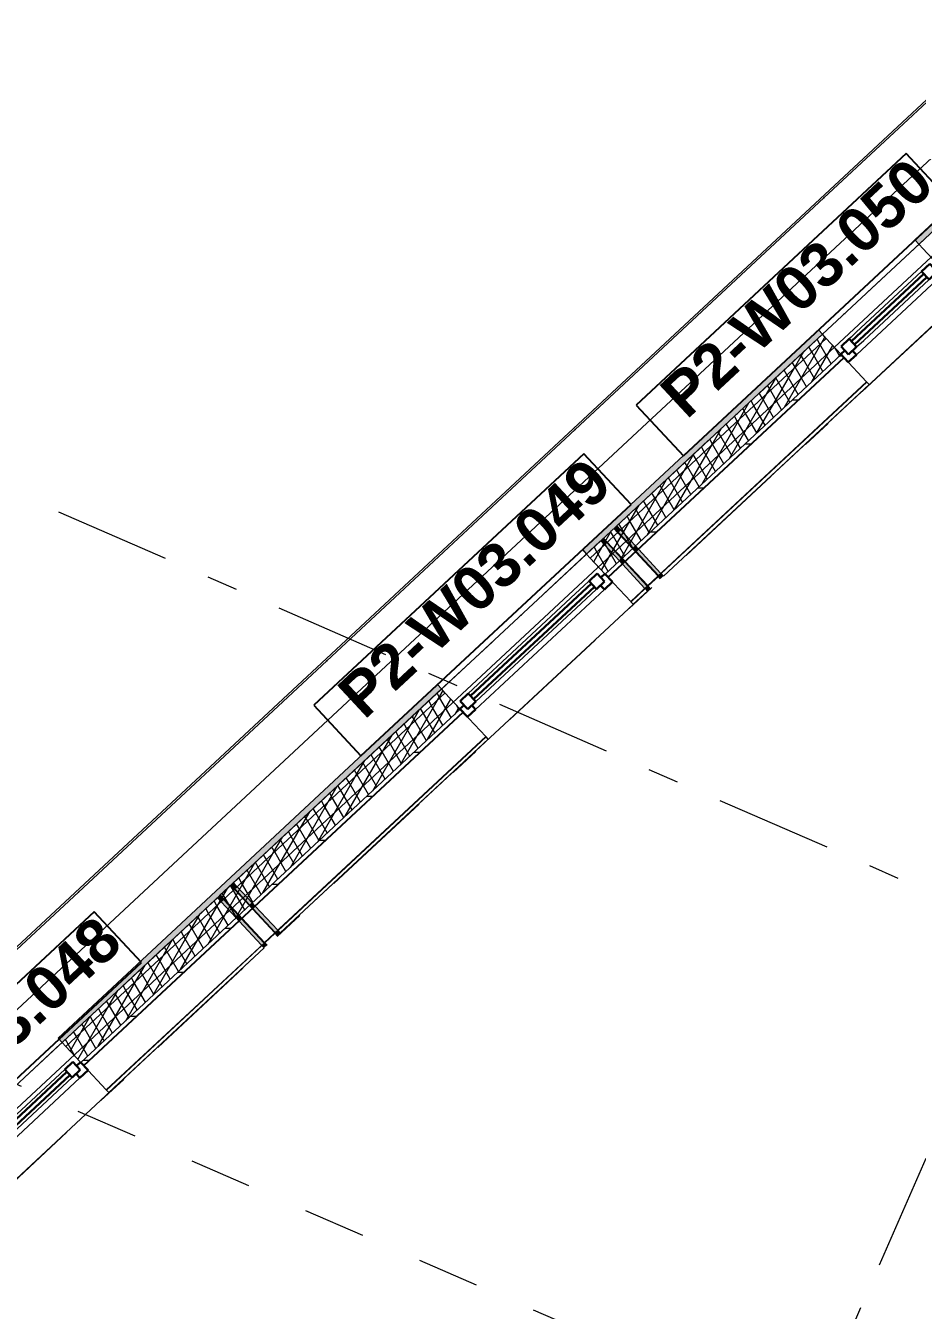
# Model space of a CAD drawing. Header units: millimetres. Extents: x -35034 to 431752, y -71616 to 25069.
# Drawn here: x 318706 to 322760, y -23136 to -17300 of the extents above; entities that cross this region are included whole.
import ezdxf
from ezdxf.enums import TextEntityAlignment as Align

# ---------------------------------------------------------------- set-up
doc = ezdxf.new("R2010")
doc.units = ezdxf.units.MM
doc.header["$MEASUREMENT"] = 0
for name, pattern in [('Dashed', [564.444447, 282.222223, -282.222223]), ('Dot & Dashed', [670.277762, 352.777767, -176.388884, 0, -141.111112]), ('Double Dashed', [1093.611073, 529.166651, -211.666656, 141.111112, -211.666656])]:
    doc.linetypes.add(name, pattern=pattern)
for name, color, linetype in [('A-25-M_Curtain_Wall', 7, 'Continuous'), ('A-25-M_Wall_Ext', 7, 'Continuous'), ('A-95-MC_Marker_Section_P2.Marker', 7, 'Continuous'), ('New_A-15-MG_Structural_Grid_Phase_2', 7, 'Continuous'), ('New_A-20-M_Floor_Slab', 7, 'Continuous'), ('New_A-25-M_Curtain_Wall', 7, 'Continuous'), ('New_A-25-M_Wall_Ext', 7, 'Continuous'), ('New_A-25-M_Wall_Int', 7, 'Continuous'), ('New_ArchiCAD Doors', 7, 'Continuous'), ('New_ArchiCAD Window Markers', 7, 'Continuous'), ('New_ArchiCAD Windows', 7, 'Continuous')]:
    doc.layers.add(name, color=color, linetype=linetype)
for name, color, linetype, lineweight, true_color in [('A-25-M_Curtain_Wall_Pen_No__69', 7, 'Continuous', 20, 0x606060), ('New_A-15-MG_Structural_Grid_Phase_2_Pen_No__222', 7, 'Continuous', 13, 0x65af33), ('New_A-25-M_Wall_Ext_Pen_No__107', 7, 'Continuous', 15, 0xa6a6a6), ('New_ArchiCAD Doors_Pen_No__43', 7, 'Continuous', 30, 0x444444), ('New_ArchiCAD Doors_Pen_No__63', 7, 'Continuous', 20, 0x606060), ('New_ArchiCAD Windows_Pen_No__23', 7, 'Continuous', 30, 0x2a2a2a)]:
    doc.layers.add(name, color=color, linetype=linetype, lineweight=lineweight, true_color=true_color)
for name, color, linetype, lineweight in [('A-25-M_Curtain_Wall_Pen_No__90', 8, 'Continuous', 20), ('A-25-M_Wall_Ext_Pen_No__87', 8, 'Continuous', 20), ('A-95-MC_Marker_Section_P2.Marker_Pen_No__1', 7, 'Continuous', 13), ('New_A-20-M_Floor_Slab_Pen_No__89', 8, 'Continuous', 20), ('New_A-25-M_Curtain_Wall_Pen_No__87', 8, 'Continuous', 20), ('New_A-25-M_Wall_Ext_Pen_No__1', 7, 'Continuous', 13), ('New_ArchiCAD Doors_Pen_No__1', 7, 'Continuous', 13), ('New_ArchiCAD Window Markers_Pen_No__1', 7, 'Continuous', 13), ('New_ArchiCAD Window Markers_Pen_No__5', 7, 'Continuous', 25), ('New_ArchiCAD Windows_Pen_No__1', 7, 'Continuous', 13), ('New_ArchiCAD Windows_Pen_No__101', 252, 'Continuous', 15), ('New_ArchiCAD Windows_Pen_No__3', 7, 'Continuous', 18)]:
    doc.layers.add(name, color=color, linetype=linetype, lineweight=lineweight)
doc.styles.add('GENERATED_STYLE_2', font='')
doc.styles.add('GENERATED_STYLE_4', font='')
doc.styles.get('GENERATED_STYLE_2').set_extended_font_data('Arial', bold=True)
doc.styles.get('GENERATED_STYLE_4').set_extended_font_data('Swis721 BT')
pattern_1 = [(60, (341458.065, 0), (-43.30127, 25), []), (120, (341458.065, 0), (43.30127, 25), [])]
pattern_2 = [(0, (341458.06, 0), (0, 200), [])]
pattern_3 = [(222.9401, (341458.06, 0), (-117.9931, 126.7976), [0, -100]), (222.9401, (341480.46, -97.46), (-117.9931, 126.7976), [0, -100])]

# ---------------------------------------------------------------- blocks, each defined once
blk = doc.blocks.new('Slab_6_2', base_point=(319508.7, -20986.7))
at = {"layer": 'New_A-20-M_Floor_Slab_Pen_No__89', "linetype": 'Continuous', "flags": 128}
blk.add_lwpolyline([(360395.6, -39042.6), (361680.2, -36096.6), (358829.1, -34853.4), (360799.2, -30335.3), (343499.7, -22791.9), (351451.6, -4555.7), (347529.4, -2845.4), (347719, -2410.4), (346158.3, -1729.9), (345968.6, -2164.8), (345491.4, -1956.7), (343498.9, -6526.2), (338307.1, -4262.3), (330724.5, -11317.1), (330341.6, -10905.7), (319508.6, -20986.6), (319508.7, -20986.7), (306424.3, -33162.5), (323848.8, -40760.4)], dxfattribs=at)
blk = doc.blocks.new('Curtain Wall_27_2', base_point=(341458.1, 0))
at = {"layer": 'New_A-25-M_Curtain_Wall_Pen_No__87', "linetype": 'Continuous'}
for p, q in [((322334.3, -18082.6), (323463.9, -17031.4)), ((321204.8, -19133.7), (322334.3, -18082.6)), ((320075.2, -20184.9), (321204.8, -19133.7)), ((318945.6, -21236), (320075.2, -20184.9)), ((317816.1, -22287.2), (318945.6, -21236))]:
    blk.add_line(p, q, dxfattribs=at)
for p in [(322334.3, -18082.6), (321204.8, -19133.7), (320075.2, -20184.9), (318945.6, -21236)]:
    blk.add_point(p, dxfattribs=at)
blk = doc.blocks.new('Door with Sidelight on Side 2 19_11')
at = {"layer": 'New_ArchiCAD Doors_Pen_No__1', "linetype": 'Continuous'}
for p, q in [((-755, 0), (-755, -15)), ((755, 0), (755, -15)), ((-755, -15), (-755, -18)), ((-755, -18), (-755, -37)), ((-755, -37), (-755, -62)), ((755, -15), (755, -18)), ((755, -18), (755, -37)), ((755, -37), (755, -62)), ((-755, -62), (-755, -82)), ((-755, -82), (-755, -85)), ((-755, -85), (-755, -100)), ((755, -62), (755, -82)), ((755, -82), (755, -85)), ((755, -85), (755, -100))]:
    blk.add_line(p, q, dxfattribs=at)
at = {"layer": 'New_ArchiCAD Doors_Pen_No__43', "linetype": 'Continuous'}
for p, q in [((-748, 0), (-755, 0)), ((-755, 0), (-755, -100)), ((-682, 0), (-748, 0)), ((-748, 0), (-748, -100)), ((-254, 0), (-682, 0)), ((-682, 0), (-682, -100)), ((-682, -100), (-682, 0)), ((-254, -100), (-254, 0)), ((-188, 0), (-254, 0)), ((-254, 0), (-254, -100)), ((-188, -100), (-188, 0)), ((748, 0), (682, 0)), ((682, 0), (682, -100)), ((748, 0), (755, 0)), ((748, -100), (748, 0)), ((755, 0), (755, -100)), ((-748, -100), (-755, -100)), ((-748, -100), (-682, -100)), ((-682, -100), (-254, -100)), ((-254, -100), (-188, -100)), ((682, -100), (748, -100)), ((748, -100), (755, -100))]:
    blk.add_line(p, q, dxfattribs=at)
at = {"layer": 'New_ArchiCAD Doors_Pen_No__63', "linetype": 'Continuous'}
blk.add_line((682, 0), (682, 870), dxfattribs=at)
blk.add_arc((682, 0), 870, 90, 180, dxfattribs=at)
blk = doc.blocks.new('Wall_309_2', base_point=(316134.4, -30348.4))
at = {"layer": 'New_ArchiCAD Doors', "color": 251, "linetype": 'Continuous', "lineweight": 20, "true_color": 0x606060, "xscale": -1, "zscale": 1000, "rotation": 42.93845664641172}
blk.add_blockref('Door with Sidelight on Side 2 19_11', (323236.6, -23739.8), dxfattribs=at)
blk = doc.blocks.new('Wall_424_2', base_point=(306520.2, -33412.1))
at = {"layer": 'New_A-25-M_Wall_Ext_Pen_No__107', "linetype": 'Continuous', "lineweight": 0, "true_color": 0x535353}
for points in [[(321397.2, -19602.4), (321399.4, -19600.3), (321382.3, -19582), (321380.1, -19584)], [(321465.3, -19675.6), (321467.5, -19673.5), (321399.4, -19600.3), (321397.2, -19602.4)], [(321348.1, -19648), (321350.3, -19645.9), (321333.3, -19627.6), (321331.1, -19629.7)], [(321416.3, -19721.2), (321418.5, -19719.2), (321350.3, -19645.9), (321348.1, -19648)], [(321428.5, -19734.4), (321430.7, -19732.3), (321418.5, -19719.2), (321416.3, -19721.2)], [(321477.6, -19688.7), (321479.8, -19686.7), (321467.5, -19673.5), (321465.3, -19675.6)], [(321478.9, -19690.2), (321481.1, -19688.2), (321479.8, -19686.7), (321477.6, -19688.7)], [(321581.1, -19800), (321583.3, -19798), (321481.1, -19688.2), (321478.9, -19690.2)], [(321429.9, -19735.8), (321432.1, -19733.8), (321430.7, -19732.3), (321428.5, -19734.4)], [(321532.1, -19845.7), (321534.3, -19843.6), (321432.1, -19733.8), (321429.9, -19735.8)], [(321582.5, -19801.5), (321584.7, -19799.4), (321583.3, -19798), (321581.1, -19800)], [(321592.7, -19812.5), (321594.9, -19810.4), (321584.7, -19799.4), (321582.5, -19801.5)], [(321533.4, -19847.1), (321535.6, -19845.1), (321534.3, -19843.6), (321532.1, -19845.7)], [(321543.6, -19858.1), (321545.8, -19856.1), (321535.6, -19845.1), (321533.4, -19847.1)], [(319654.9, -21223.7), (319657.1, -21221.6), (319640, -21203.3), (319637.8, -21205.4)], [(319723, -21296.9), (319725.2, -21294.8), (319657.1, -21221.6), (319654.9, -21223.7)], [(319605.8, -21269.3), (319608, -21267.3), (319591, -21249), (319588.8, -21251)], [(319673.9, -21342.5), (319676.1, -21340.5), (319608, -21267.3), (319605.8, -21269.3)], [(319735.2, -21310.1), (319737.4, -21308), (319725.2, -21294.8), (319723, -21296.9)], [(319686.2, -21355.7), (319688.4, -21353.7), (319676.1, -21340.5), (319673.9, -21342.5)], [(319687.6, -21357.2), (319689.8, -21355.1), (319688.4, -21353.7), (319686.2, -21355.7)], [(319789.7, -21467), (319791.9, -21464.9), (319689.8, -21355.1), (319687.6, -21357.2)], [(319736.6, -21311.5), (319738.8, -21309.5), (319737.4, -21308), (319735.2, -21310.1)], [(319838.8, -21421.3), (319841, -21419.3), (319738.8, -21309.5), (319736.6, -21311.5)], [(319791.1, -21468.5), (319793.3, -21466.4), (319791.9, -21464.9), (319789.7, -21467)], [(319801.3, -21479.4), (319803.5, -21477.4), (319793.3, -21466.4), (319791.1, -21468.5)], [(319840.2, -21422.8), (319842.4, -21420.8), (319841, -21419.3), (319838.8, -21421.3)], [(319850.4, -21433.8), (319852.6, -21431.7), (319842.4, -21420.8), (319840.2, -21422.8)]]:
    blk.add_hatch(color=251, dxfattribs=at).paths.add_polyline_path(points)
at = {"layer": 'New_A-25-M_Wall_Ext_Pen_No__107', "linetype": 'Continuous'}
for points in [[(321399.4, -19600.3), (321410.4, -19590.1), (321393.3, -19571.8), (321382.3, -19582)], [(321467.5, -19673.5), (321478.5, -19663.3), (321410.4, -19590.1), (321399.4, -19600.3)], [(321337.2, -19658.2), (321348.1, -19648), (321331.1, -19629.7), (321320.1, -19639.9)], [(321405.3, -19731.4), (321416.3, -19721.2), (321348.1, -19648), (321337.2, -19658.2)], [(321479.8, -19686.7), (321490.7, -19676.5), (321478.5, -19663.3), (321467.5, -19673.5)], [(321417.5, -19744.6), (321428.5, -19734.4), (321416.3, -19721.2), (321405.3, -19731.4)], [(321481.1, -19688.2), (321492.1, -19677.9), (321490.7, -19676.5), (321479.8, -19686.7)], [(321583.3, -19798), (321594.3, -19787.7), (321492.1, -19677.9), (321481.1, -19688.2)], [(321418.9, -19746.1), (321429.9, -19735.8), (321428.5, -19734.4), (321417.5, -19744.6)], [(321521.1, -19855.9), (321532.1, -19845.7), (321429.9, -19735.8), (321418.9, -19746.1)], [(321584.7, -19799.4), (321595.7, -19789.2), (321594.3, -19787.7), (321583.3, -19798)], [(321594.9, -19810.4), (321605.9, -19800.2), (321595.7, -19789.2), (321584.7, -19799.4)], [(321522.4, -19857.3), (321533.4, -19847.1), (321532.1, -19845.7), (321521.1, -19855.9)], [(321532.7, -19868.3), (321543.6, -19858.1), (321533.4, -19847.1), (321522.4, -19857.3)], [(319657.1, -21221.6), (319668, -21211.4), (319651, -21193.1), (319640, -21203.3)], [(319725.2, -21294.8), (319736.2, -21284.6), (319668, -21211.4), (319657.1, -21221.6)], [(319594.8, -21279.5), (319605.8, -21269.3), (319588.8, -21251), (319577.8, -21261.2)], [(319663, -21352.8), (319673.9, -21342.5), (319605.8, -21269.3), (319594.8, -21279.5)], [(319737.4, -21308), (319748.4, -21297.8), (319736.2, -21284.6), (319725.2, -21294.8)], [(319738.8, -21309.5), (319749.8, -21299.3), (319748.4, -21297.8), (319737.4, -21308)], [(319841, -21419.3), (319852, -21409.1), (319749.8, -21299.3), (319738.8, -21309.5)], [(319675.2, -21365.9), (319686.2, -21355.7), (319673.9, -21342.5), (319663, -21352.8)], [(319676.6, -21367.4), (319687.6, -21357.2), (319686.2, -21355.7), (319675.2, -21365.9)], [(319778.8, -21477.2), (319789.7, -21467), (319687.6, -21357.2), (319676.6, -21367.4)], [(319842.4, -21420.8), (319853.3, -21410.5), (319852, -21409.1), (319841, -21419.3)], [(319852.6, -21431.7), (319863.6, -21421.5), (319853.3, -21410.5), (319842.4, -21420.8)], [(319780.1, -21478.7), (319791.1, -21468.5), (319789.7, -21467), (319778.8, -21477.2)], [(319790.3, -21489.6), (319801.3, -21479.4), (319791.1, -21468.5), (319780.1, -21478.7)]]:
    blk.add_hatch(color=256, dxfattribs=at).paths.add_polyline_path(points)
at = {"layer": 'A-25-M_Wall_Ext_Pen_No__87', "linetype": 'Continuous', "flags": 128}
for points in [[(323062.4, -18018.6), (321393.3, -19571.8)], [(321605.9, -19800.2), (323275, -18247)], [(321320.1, -19639.9), (319651, -21193.1)], [(319863.6, -21421.5), (321532.7, -19868.3)], [(319577.8, -21261.2), (317908.7, -22814.5)], [(318121.2, -23042.9), (319790.3, -21489.6)]]:
    blk.add_lwpolyline(points, dxfattribs=at)
at = {"layer": 'New_A-25-M_Wall_Ext_Pen_No__1', "linetype": 'Continuous'}
for p, q in [((321397.2, -19602.4), (321380.1, -19584)), ((321399.4, -19600.3), (321382.3, -19582)), ((321410.4, -19590.1), (321393.3, -19571.8)), ((321465.3, -19675.6), (321397.2, -19602.4)), ((321467.5, -19673.5), (321399.4, -19600.3)), ((321478.5, -19663.3), (321410.4, -19590.1)), ((321320.1, -19639.9), (321337.2, -19658.2)), ((321331.1, -19629.7), (321348.1, -19648)), ((321350.3, -19645.9), (321333.3, -19627.6)), ((321337.2, -19658.2), (321405.3, -19731.4)), ((321348.1, -19648), (321416.3, -19721.2)), ((321418.5, -19719.2), (321350.3, -19645.9)), ((321490.7, -19676.5), (321478.5, -19663.3)), ((321416.3, -19721.2), (321428.5, -19734.4)), ((321430.7, -19732.3), (321418.5, -19719.2)), ((321477.6, -19688.7), (321465.3, -19675.6)), ((321479.8, -19686.7), (321467.5, -19673.5)), ((321478.9, -19690.2), (321477.6, -19688.7)), ((321581.1, -19800), (321478.9, -19690.2)), ((321481.1, -19688.2), (321479.8, -19686.7)), ((321583.3, -19798), (321481.1, -19688.2)), ((321492.1, -19677.9), (321490.7, -19676.5)), ((321594.3, -19787.7), (321492.1, -19677.9)), ((321405.3, -19731.4), (321417.5, -19744.6)), ((321417.5, -19744.6), (321418.9, -19746.1)), ((321418.9, -19746.1), (321521.1, -19855.9)), ((321428.5, -19734.4), (321429.9, -19735.8)), ((321429.9, -19735.8), (321532.1, -19845.7)), ((321432.1, -19733.8), (321430.7, -19732.3)), ((321534.3, -19843.6), (321432.1, -19733.8)), ((321582.5, -19801.5), (321581.1, -19800)), ((321592.7, -19812.5), (321582.5, -19801.5)), ((321584.7, -19799.4), (321583.3, -19798)), ((321594.9, -19810.4), (321584.7, -19799.4)), ((321595.7, -19789.2), (321594.3, -19787.7)), ((321605.9, -19800.2), (321595.7, -19789.2)), ((321521.1, -19855.9), (321522.4, -19857.3)), ((321522.4, -19857.3), (321532.7, -19868.3)), ((321532.1, -19845.7), (321533.4, -19847.1)), ((321533.4, -19847.1), (321543.6, -19858.1)), ((321535.6, -19845.1), (321534.3, -19843.6)), ((321545.8, -19856.1), (321535.6, -19845.1)), ((319654.9, -21223.7), (319637.8, -21205.4)), ((319657.1, -21221.6), (319640, -21203.3)), ((319668, -21211.4), (319651, -21193.1)), ((319723, -21296.9), (319654.9, -21223.7)), ((319725.2, -21294.8), (319657.1, -21221.6)), ((319736.2, -21284.6), (319668, -21211.4)), ((319577.8, -21261.2), (319594.8, -21279.5)), ((319588.8, -21251), (319605.8, -21269.3)), ((319608, -21267.3), (319591, -21249)), ((319594.8, -21279.5), (319663, -21352.8)), ((319605.8, -21269.3), (319673.9, -21342.5)), ((319676.1, -21340.5), (319608, -21267.3)), ((319735.2, -21310.1), (319723, -21296.9)), ((319737.4, -21308), (319725.2, -21294.8)), ((319748.4, -21297.8), (319736.2, -21284.6)), ((319749.8, -21299.3), (319748.4, -21297.8)), ((319852, -21409.1), (319749.8, -21299.3)), ((319663, -21352.8), (319675.2, -21365.9)), ((319673.9, -21342.5), (319686.2, -21355.7)), ((319688.4, -21353.7), (319676.1, -21340.5)), ((319686.2, -21355.7), (319687.6, -21357.2)), ((319687.6, -21357.2), (319789.7, -21467)), ((319689.8, -21355.1), (319688.4, -21353.7)), ((319791.9, -21464.9), (319689.8, -21355.1)), ((319736.6, -21311.5), (319735.2, -21310.1)), ((319838.8, -21421.3), (319736.6, -21311.5)), ((319738.8, -21309.5), (319737.4, -21308)), ((319841, -21419.3), (319738.8, -21309.5)), ((319675.2, -21365.9), (319676.6, -21367.4)), ((319676.6, -21367.4), (319778.8, -21477.2)), ((319853.3, -21410.5), (319852, -21409.1)), ((319863.6, -21421.5), (319853.3, -21410.5)), ((319789.7, -21467), (319791.1, -21468.5)), ((319791.1, -21468.5), (319801.3, -21479.4)), ((319793.3, -21466.4), (319791.9, -21464.9)), ((319803.5, -21477.4), (319793.3, -21466.4)), ((319840.2, -21422.8), (319838.8, -21421.3)), ((319850.4, -21433.8), (319840.2, -21422.8)), ((319842.4, -21420.8), (319841, -21419.3)), ((319852.6, -21431.7), (319842.4, -21420.8)), ((319778.8, -21477.2), (319780.1, -21478.7)), ((319780.1, -21478.7), (319790.3, -21489.6))]:
    blk.add_line(p, q, dxfattribs=at)
blk = doc.blocks.new('Standard grid marker_6')
at = {"layer": 'New_A-15-MG_Structural_Grid_Phase_2_Pen_No__222', "linetype": 'Double Dashed'}
blk.add_line((2642.7, 0), (48997.9, 0), dxfattribs=at)
at = {"layer": 'New_A-15-MG_Structural_Grid_Phase_2_Pen_No__222', "style": 'GENERATED_STYLE_4'}
blk.add_attdef('AC_MarkerText_1', text='', height=350, rotation=113.5, dxfattribs=at).set_placement((-500, -1294.1), align=Align.MIDDLE_CENTER)
blk = doc.blocks.new('Beam_1_2', base_point=(306828, -33125.7))
at = {"layer": 'A-25-M_Curtain_Wall_Pen_No__69', "linetype": 'Dot & Dashed'}
blk.add_line((306828, -33125.7), (330547.4, -11053.4), dxfattribs=at)
at = {"layer": 'A-25-M_Curtain_Wall_Pen_No__90', "linetype": 'Continuous'}
for p, q in [((306515.1, -32791.2), (330235.3, -10718.1)), ((306882.2, -33183.7), (330601.4, -11111.5))]:
    blk.add_line(p, q, dxfattribs=at)
blk = doc.blocks.new('Window 19_12')
at = {"layer": 'New_ArchiCAD Windows_Pen_No__1', "linetype": 'Continuous'}
for p, q in [((-300, 123), (-300, 150)), ((-300, 98), (-300, 123)), ((300, 150), (300, 123)), ((300, 123), (300, 98)), ((-300, 0), (-300, 98)), ((300, 98), (300, 0)), ((300, 0), (300, -2)), ((-300, -2), (-300, 0)), ((-300, -20), (-300, -2)), ((-300, -22), (-300, -20)), ((-300, -172), (-300, -22)), ((300, -2), (300, -20)), ((300, -20), (300, -22)), ((300, -22), (300, -172)), ((-300, -174), (-300, -172)), ((-300, -189), (-300, -174)), ((300, -172), (300, -174)), ((300, -174), (300, -189))]:
    blk.add_line(p, q, dxfattribs=at)
at = {"layer": 'New_ArchiCAD Windows_Pen_No__101', "linetype": 'Continuous'}
for p, q in [((-213.5, 25), (-225, 25)), ((225, 25), (-181.1, 25)), ((-250, -50), (250, -50)), ((225, -25), (-181.1, -25))]:
    blk.add_line(p, q, dxfattribs=at)
at = {"layer": 'New_ArchiCAD Windows_Pen_No__23', "linetype": 'Continuous'}
for p, q in [((-300, -50), (-300, 0)), ((-300, 0), (-275, 0)), ((-275, -25), (-275, 25)), ((-275, 25), (-225, 25)), ((-225, 25), (-225, -25)), ((-225, 10), (225, 10)), ((225, -25), (225, 25)), ((225, 25), (275, 25)), ((275, 25), (275, -25)), ((275, 0), (300, 0)), ((-250, -50), (-300, -50)), ((-225, -25), (-275, -25)), ((-250, -25), (-250, -50)), ((225, -10), (-225, -10)), ((275, -25), (225, -25)), ((250, -50), (250, -25)), ((300, -50), (250, -50)), ((300, 0), (300, -50))]:
    blk.add_line(p, q, dxfattribs=at)
at = {"layer": 'New_ArchiCAD Windows_Pen_No__3', "linetype": 'Continuous'}
for p, q in [((-213.5, 25), (-181.1, 25)), ((-225, -25), (-181.1, -25))]:
    blk.add_line(p, q, dxfattribs=at)
blk = doc.blocks.new('Window Stamp 18_10')
at = {"layer": 'New_ArchiCAD Window Markers_Pen_No__5', "linetype": 'Continuous'}
for p, q in [((1138.5, -339), (-538.5, -339)), ((-538.5, -339), (-538.5, -653.3)), ((1138.5, -339), (-538.5, -339)), ((1138.5, -653.3), (1138.5, -339)), ((-538.5, -653.3), (1138.5, -653.3))]:
    blk.add_line(p, q, dxfattribs=at)
at = {"layer": 'New_ArchiCAD Window Markers_Pen_No__1', "style": 'GENERATED_STYLE_2'}
blk.add_attdef('AC_WIDO_ID', text='', height=200, rotation=180, dxfattribs=at).set_placement((1062.3, -273.8), align=Align.BOTTOM_LEFT)
blk = doc.blocks.new('Window 19_13')
at = {"layer": 'New_ArchiCAD Windows_Pen_No__1', "linetype": 'Continuous'}
for p, q in [((-450, 150), (-450, 123)), ((-450, 123), (-450, 98)), ((450, 123), (450, 150)), ((450, 98), (450, 123)), ((-450, 98), (-450, 0)), ((450, 0), (450, 98)), ((-450, 0), (-450, -2)), ((-450, -2), (-450, -20)), ((-450, -20), (-450, -22)), ((-450, -22), (-450, -172)), ((450, -2), (450, 0)), ((450, -20), (450, -2)), ((450, -22), (450, -20)), ((450, -172), (450, -22)), ((-450, -172), (-450, -174)), ((-450, -174), (-450, -189)), ((450, -174), (450, -172)), ((450, -189), (450, -174))]:
    blk.add_line(p, q, dxfattribs=at)
at = {"layer": 'New_ArchiCAD Windows_Pen_No__101', "linetype": 'Continuous'}
for p, q in [((-342, 25), (-373.9, 25)), ((375, 25), (-290.9, 25)), ((-400, -50), (400, -50)), ((375, -25), (-279.9, -25))]:
    blk.add_line(p, q, dxfattribs=at)
at = {"layer": 'New_ArchiCAD Windows_Pen_No__23', "linetype": 'Continuous'}
for p, q in [((-425, 0), (-450, 0)), ((-425, 25), (-425, -25)), ((-375, 25), (-425, 25)), ((-375, -25), (-375, 25)), ((375, 10), (-375, 10)), ((375, 25), (375, -25)), ((425, 25), (375, 25)), ((425, -25), (425, 25)), ((-450, 0), (-450, -50)), ((-450, -50), (-400, -50)), ((-425, -25), (-375, -25)), ((-400, -50), (-400, -25)), ((-375, -10), (375, -10)), ((375, -25), (425, -25)), ((400, -25), (400, -50)), ((400, -50), (450, -50)), ((450, 0), (425, 0)), ((450, -50), (450, 0))]:
    blk.add_line(p, q, dxfattribs=at)
at = {"layer": 'New_ArchiCAD Windows_Pen_No__3', "linetype": 'Continuous'}
for p, q in [((-375, 25), (-373.9, 25)), ((-342, 25), (-290.9, 25)), ((-375, -25), (-279.9, -25))]:
    blk.add_line(p, q, dxfattribs=at)
blk = doc.blocks.new('Window Stamp 18_11')
at = {"layer": 'New_ArchiCAD Window Markers_Pen_No__5', "linetype": 'Continuous'}
for p, q in [((925.5, -339), (-751.6, -339)), ((-751.6, -339), (-751.6, -653.3)), ((925.5, -339), (-751.6, -339)), ((925.5, -653.3), (925.5, -339)), ((-751.6, -653.3), (925.5, -653.3))]:
    blk.add_line(p, q, dxfattribs=at)
at = {"layer": 'New_ArchiCAD Window Markers_Pen_No__1', "style": 'GENERATED_STYLE_2'}
blk.add_attdef('AC_WIDO_ID', text='', height=200, rotation=180, dxfattribs=at).set_placement((849.3, -273.9), align=Align.BOTTOM_LEFT)
blk = doc.blocks.new('Window 19_14')
at = {"layer": 'New_ArchiCAD Windows_Pen_No__1', "linetype": 'Continuous'}
for p, q in [((-450, 123), (-450, 150)), ((-450, 98), (-450, 123)), ((450, 150), (450, 123)), ((450, 123), (450, 98)), ((-450, 0), (-450, 98)), ((450, 98), (450, 0)), ((450, 0), (450, -2)), ((-450, -2), (-450, 0)), ((-450, -20), (-450, -2)), ((-450, -22), (-450, -20)), ((-450, -172), (-450, -22)), ((450, -2), (450, -20)), ((450, -20), (450, -22)), ((450, -22), (450, -172)), ((-450, -174), (-450, -172)), ((-450, -189), (-450, -174)), ((450, -172), (450, -174)), ((450, -174), (450, -189))]:
    blk.add_line(p, q, dxfattribs=at)
at = {"layer": 'New_ArchiCAD Windows_Pen_No__101', "linetype": 'Continuous'}
for p, q in [((-342, 25), (-373.9, 25)), ((375, 25), (-290.9, 25)), ((-400, -50), (400, -50)), ((375, -25), (-279.9, -25))]:
    blk.add_line(p, q, dxfattribs=at)
at = {"layer": 'New_ArchiCAD Windows_Pen_No__23', "linetype": 'Continuous'}
for p, q in [((-425, -25), (-425, 25)), ((-425, 25), (-375, 25)), ((-375, 25), (-375, -25)), ((-375, 10), (375, 10)), ((375, -25), (375, 25)), ((375, 25), (425, 25)), ((425, 25), (425, -25)), ((-450, -50), (-450, 0)), ((-450, 0), (-425, 0)), ((-400, -50), (-450, -50)), ((-375, -25), (-425, -25)), ((-400, -25), (-400, -50)), ((375, -10), (-375, -10)), ((425, -25), (375, -25)), ((400, -50), (400, -25)), ((450, -50), (400, -50)), ((425, 0), (450, 0)), ((450, 0), (450, -50))]:
    blk.add_line(p, q, dxfattribs=at)
at = {"layer": 'New_ArchiCAD Windows_Pen_No__3', "linetype": 'Continuous'}
for p, q in [((-375, 25), (-373.9, 25)), ((-342, 25), (-290.9, 25)), ((-375, -25), (-279.9, -25))]:
    blk.add_line(p, q, dxfattribs=at)
blk = doc.blocks.new('Window Stamp 18_12')
at = {"layer": 'New_ArchiCAD Window Markers_Pen_No__5', "linetype": 'Continuous'}
for p, q in [((715.9, -332.3), (-961.1, -332.3)), ((-961.1, -332.3), (-961.1, -646.6)), ((715.9, -332.3), (-961.1, -332.3)), ((715.9, -646.6), (715.9, -332.3)), ((-961.1, -646.6), (715.9, -646.6))]:
    blk.add_line(p, q, dxfattribs=at)
at = {"layer": 'New_ArchiCAD Window Markers_Pen_No__1', "style": 'GENERATED_STYLE_2'}
blk.add_attdef('AC_WIDO_ID', text='', height=200, rotation=180, dxfattribs=at).set_placement((639.7, -267.2), align=Align.BOTTOM_LEFT)
blk = doc.blocks.new('Wall_453_2', base_point=(330529, -11033.6))
at = {"layer": 'New_A-25-M_Wall_Ext_Pen_No__107', "linetype": 'Continuous'}
for points in [[(323601.8, -17479.7), (322749, -18273.4), (322767.4, -18293.1), (323620.2, -17499.5)], [(322309.7, -18682.1), (321237.3, -19680.1), (321255.7, -19699.9), (322328.1, -18701.9)], [(321594.9, -19810.4), (321605.9, -19800.2), (321595.7, -19789.2), (321584.7, -19799.4)], [(321532.7, -19868.3), (321543.6, -19858.1), (321533.4, -19847.1), (321522.4, -19857.3)], [(320578.4, -20293.2), (318853.2, -21898.6), (318871.6, -21918.4), (320596.8, -20313)], [(319852.6, -21431.7), (319863.6, -21421.5), (319853.3, -21410.5), (319842.4, -21420.8)], [(319790.3, -21489.6), (319801.3, -21479.4), (319791.1, -21468.5), (319780.1, -21478.7)]]:
    blk.add_hatch(color=256, dxfattribs=at).paths.add_polyline_path(points)
h = blk.add_hatch(dxfattribs=at)
h.set_pattern_fill('Batt_Insulation_0002', color=256, style=0, pattern_type=2)
h.set_pattern_definition(pattern_1)
h.paths.add_polyline_path([(322328.1, -18701.9), (321255.7, -19699.9), (321272.7, -19718.2), (322345.2, -18720.2)])
h = blk.add_hatch(dxfattribs=at)
h.set_pattern_fill('Batt_Insulation_0002', color=256, style=0, pattern_type=2)
h.set_pattern_definition(pattern_1)
h.paths.add_polyline_path([(322345.2, -18720.2), (321272.7, -19718.2), (321340.8, -19791.4), (322413.3, -18793.4)])
h = blk.add_hatch(dxfattribs=at)
h.set_pattern_fill('Plywood_0002', color=256, style=0, pattern_type=2)
h.set_pattern_definition(pattern_2)
h.paths.add_polyline_path([(322413.3, -18793.4), (321340.8, -19791.4), (321353.1, -19804.6), (322425.6, -18806.6)])
at = {"layer": 'New_A-25-M_Wall_Ext_Pen_No__107', "linetype": 'Continuous', "lineweight": 0, "true_color": 0x535353}
for points in [[(322425.6, -18806.6), (321353.1, -19804.6), (321354.4, -19806), (322426.9, -18808)], [(321535.6, -19845.1), (322530.5, -18919.3), (322529.1, -18917.8), (321534.3, -19843.6)], [(321592.7, -19812.5), (321594.9, -19810.4), (321584.7, -19799.4), (321582.5, -19801.5)], [(321532.1, -19845.7), (321456.6, -19915.9), (321458, -19917.3), (321533.4, -19847.1)], [(321533.4, -19847.1), (321535.6, -19845.1), (321534.3, -19843.6), (321532.1, -19845.7)], [(321543.6, -19858.1), (321545.8, -19856.1), (321535.6, -19845.1), (321533.4, -19847.1)], [(320694.2, -20417.7), (318969, -22023.1), (318970.4, -22024.5), (320695.6, -20419.2)], [(319793.3, -21466.4), (320799.1, -20530.4), (320797.8, -20529), (319791.9, -21464.9)], [(319789.7, -21467), (319072.6, -22134.3), (319073.9, -22135.8), (319791.1, -21468.5)], [(319791.1, -21468.5), (319793.3, -21466.4), (319791.9, -21464.9), (319789.7, -21467)], [(319801.3, -21479.4), (319803.5, -21477.4), (319793.3, -21466.4), (319791.1, -21468.5)], [(319850.4, -21433.8), (319852.6, -21431.7), (319842.4, -21420.8), (319840.2, -21422.8)]]:
    blk.add_hatch(color=251, dxfattribs=at).paths.add_polyline_path(points)
at = {"layer": 'New_A-25-M_Wall_Ext_Pen_No__107', "linetype": 'Continuous'}
h = blk.add_hatch(dxfattribs=at)
h.set_pattern_fill('Plaster_0002', color=256, style=0, pattern_type=2)
h.set_pattern_definition(pattern_3)
h.paths.add_polyline_path([(321605.9, -19800.2), (322540.7, -18930.3), (322530.5, -18919.3), (321595.7, -19789.2)])
h = blk.add_hatch(dxfattribs=at)
h.set_pattern_fill('Plaster_0002', color=256, style=0, pattern_type=2)
h.set_pattern_definition(pattern_3)
h.paths.add_polyline_path([(321522.4, -19857.3), (321458, -19917.3), (321468.2, -19928.3), (321532.7, -19868.3)])
h = blk.add_hatch(dxfattribs=at)
h.set_pattern_fill('Batt_Insulation_0002', color=256, style=0, pattern_type=2)
h.set_pattern_definition(pattern_1)
h.paths.add_polyline_path([(320596.8, -20313), (318871.6, -21918.4), (318888.7, -21936.7), (320613.8, -20331.3)])
h = blk.add_hatch(dxfattribs=at)
h.set_pattern_fill('Batt_Insulation_0002', color=256, style=0, pattern_type=2)
h.set_pattern_definition(pattern_1)
h.paths.add_polyline_path([(320613.8, -20331.3), (318888.7, -21936.7), (318956.8, -22009.9), (320682, -20404.5)])
h = blk.add_hatch(dxfattribs=at)
h.set_pattern_fill('Plywood_0002', color=256, style=0, pattern_type=2)
h.set_pattern_definition(pattern_2)
h.paths.add_polyline_path([(320682, -20404.5), (318956.8, -22009.9), (318969, -22023.1), (320694.2, -20417.7)])
h = blk.add_hatch(dxfattribs=at)
h.set_pattern_fill('Plaster_0002', color=256, style=0, pattern_type=2)
h.set_pattern_definition(pattern_3)
h.paths.add_polyline_path([(319863.6, -21421.5), (320809.3, -20541.4), (320799.1, -20530.4), (319853.3, -21410.5)])
h = blk.add_hatch(dxfattribs=at)
h.set_pattern_fill('Plaster_0002', color=256, style=0, pattern_type=2)
h.set_pattern_definition(pattern_3)
h.paths.add_polyline_path([(319780.1, -21478.7), (319073.9, -22135.8), (319084.2, -22146.8), (319790.3, -21489.6)])
at = {"layer": 'New_A-25-M_Wall_Ext_Pen_No__1', "linetype": 'Continuous'}
for p, q in [((322328.1, -18701.9), (321255.7, -19699.9)), ((322345.2, -18720.2), (321272.7, -19718.2)), ((322413.3, -18793.4), (321340.8, -19791.4)), ((322425.6, -18806.6), (321353.1, -19804.6)), ((322426.9, -18808), (321354.4, -19806)), ((322529.1, -18917.8), (321534.3, -19843.6)), ((322530.5, -18919.3), (321595.7, -19789.2)), ((321582.5, -19801.5), (321535.6, -19845.1)), ((321592.7, -19812.5), (321582.5, -19801.5)), ((321595.7, -19789.2), (321584.7, -19799.4)), ((321594.9, -19810.4), (321584.7, -19799.4)), ((321605.9, -19800.2), (321595.7, -19789.2)), ((321532.1, -19845.7), (321456.6, -19915.9)), ((321522.4, -19857.3), (321458, -19917.3)), ((321533.4, -19847.1), (321522.4, -19857.3)), ((321522.4, -19857.3), (321532.7, -19868.3)), ((321534.3, -19843.6), (321532.1, -19845.7)), ((321533.4, -19847.1), (321543.6, -19858.1)), ((321545.8, -19856.1), (321535.6, -19845.1)), ((320596.8, -20313), (318871.6, -21918.4)), ((320613.8, -20331.3), (318888.7, -21936.7)), ((320682, -20404.5), (318956.8, -22009.9)), ((320694.2, -20417.7), (318969, -22023.1)), ((320695.6, -20419.2), (318970.4, -22024.5)), ((320797.8, -20529), (319791.9, -21464.9)), ((320799.1, -20530.4), (319853.3, -21410.5)), ((319853.3, -21410.5), (319842.4, -21420.8)), ((319863.6, -21421.5), (319853.3, -21410.5)), ((319789.7, -21467), (319072.6, -22134.3)), ((319791.1, -21468.5), (319780.1, -21478.7)), ((319791.9, -21464.9), (319789.7, -21467)), ((319791.1, -21468.5), (319801.3, -21479.4)), ((319840.2, -21422.8), (319793.3, -21466.4)), ((319803.5, -21477.4), (319793.3, -21466.4)), ((319850.4, -21433.8), (319840.2, -21422.8)), ((319852.6, -21431.7), (319842.4, -21420.8)), ((319780.1, -21478.7), (319073.9, -22135.8)), ((319780.1, -21478.7), (319790.3, -21489.6))]:
    blk.add_line(p, q, dxfattribs=at)
at = {"layer": 'New_A-25-M_Wall_Ext_Pen_No__1', "linetype": 'Continuous', "flags": 128}
for points in [[(323601.8, -17479.7), (322749, -18273.4)], [(322309.7, -18682.1), (321237.3, -19680.1)], [(321605.9, -19800.2), (322540.7, -18930.3)], [(321468.2, -19928.3), (321532.7, -19868.3)], [(320578.4, -20293.2), (318853.2, -21898.6)], [(319863.6, -21421.5), (320809.3, -20541.4)], [(319084.2, -22146.8), (319790.3, -21489.6)]]:
    blk.add_lwpolyline(points, dxfattribs=at)
at = {"layer": 'New_ArchiCAD Window Markers'}
ref = blk.add_blockref('Window Stamp 18_10', (322760.3, -18725.9), dxfattribs=dict(at, rotation=222.9401050489002))
ref.add_attrib('AC_WIDO_ID', 'P2-W03.050', dxfattribs={"layer": 'New_ArchiCAD Window Markers_Pen_No__1', "color": 7, "height": 200, "rotation": 42.94011, "style": 'GENERATED_STYLE_2'}).set_placement((321751.7, -19136.2), align=Align.BOTTOM_LEFT)
ref = blk.add_blockref('Window Stamp 18_11', (321138.8, -20234.9), dxfattribs=dict(at, rotation=222.9401050489002))
ref.add_attrib('AC_WIDO_ID', 'P2-W03.049', dxfattribs={"layer": 'New_ArchiCAD Window Markers_Pen_No__1', "color": 7, "height": 200, "rotation": 42.94011, "style": 'GENERATED_STYLE_2'}).set_placement((320286.1, -20500.2), align=Align.BOTTOM_LEFT)
ref = blk.add_blockref('Window Stamp 18_12', (318754.7, -22453.3), dxfattribs=dict(at, rotation=222.9401050489002))
ref.add_attrib('AC_WIDO_ID', 'P2-W03.048', dxfattribs={"layer": 'New_ArchiCAD Window Markers_Pen_No__1', "color": 7, "height": 200, "rotation": 42.94011, "style": 'GENERATED_STYLE_2'}).set_placement((318060, -22580.8), align=Align.BOTTOM_LEFT)
at = {"layer": 'New_ArchiCAD Windows', "color": 251, "linetype": 'Continuous', "lineweight": 20, "true_color": 0x606060, "zscale": 1000, "rotation": 42.94010504890028}
for name, p in [('Window 19_12', (322631.5, -18587.6)), ('Window 19_14', (318626, -22315))]:
    blk.add_blockref(name, p, dxfattribs=at)
at = {"layer": 'New_ArchiCAD Windows', "color": 251, "linetype": 'Continuous', "lineweight": 20, "true_color": 0x606060, "xscale": -1, "zscale": 1000, "rotation": 42.94010504890028}
blk.add_blockref('Window 19_13', (321010, -20096.5), dxfattribs=at)
blk = doc.blocks.new('Standard grid marker_9')
at = {"layer": 'New_A-15-MG_Structural_Grid_Phase_2_Pen_No__222', "linetype": 'Double Dashed'}
blk.add_line((705.1, 0), (18281.2, 0), dxfattribs=at)
at = {"layer": 'New_A-15-MG_Structural_Grid_Phase_2_Pen_No__222', "style": 'GENERATED_STYLE_4'}
for tag, p in [('AC_MarkerText_1_0', (-500, 43.4)), ('AC_MarkerText_1_1', (19486.3, 43.4))]:
    blk.add_attdef(tag, text='', height=350, rotation=180, dxfattribs=at).set_placement(p, align=Align.MIDDLE_CENTER)
blk = doc.blocks.new('Standard grid marker_18')
at = {"layer": 'New_A-15-MG_Structural_Grid_Phase_2_Pen_No__222', "linetype": 'Double Dashed'}
blk.add_line((18746, 0), (39496.4, 0), dxfattribs=at)
at = {"layer": 'New_A-15-MG_Structural_Grid_Phase_2_Pen_No__222', "style": 'GENERATED_STYLE_4'}
for tag, p in [('AC_MarkerText_1_0', (-500, 41.2)), ('AC_MarkerText_1_1', (58742.4, 41.2))]:
    blk.add_attdef(tag, text='', height=350, rotation=270, dxfattribs=at).set_placement(p, align=Align.MIDDLE_CENTER)
blk = doc.blocks.new('Cutting Plane_4_2', base_point=(316127.6, -21002.6))
at = {"layer": 'A-95-MC_Marker_Section_P2.Marker_Pen_No__1', "linetype": 'Dashed'}
blk.add_line((316356.7, -21102.5), (363850, -41811.9), dxfattribs=at)

msp = doc.modelspace()

# ---------------------------------------------------------------- block references
at = {"layer": 'A-25-M_Curtain_Wall', "color": 8, "lineweight": 20}
msp.add_blockref('Beam_1_2', (306828, -33125.7), dxfattribs=at)
at = {"layer": 'A-25-M_Wall_Ext', "color": 250, "lineweight": 50, "true_color": 0x2a2a2a}
msp.add_blockref('Wall_424_2', (306520.2, -33412.1), dxfattribs=at)
at = {"layer": 'A-95-MC_Marker_Section_P2.Marker'}
msp.add_blockref('Cutting Plane_4_2', (316127.6, -21002.6), dxfattribs=at)
at = {"layer": 'New_A-15-MG_Structural_Grid_Phase_2', "color": 8, "linetype": 'Continuous', "lineweight": 15, "zscale": 1000}
for name, p, rotation in [('Standard grid marker_18', (310723.9, -50137), 66.44041158399293), ('Standard grid marker_6', (344845.7, 1823.7), 222.9404146370858), ('Standard grid marker_9', (335024.8, -26559.5), 156.4404115839929)]:
    msp.add_blockref(name, p, dxfattribs=dict(at, rotation=rotation))
at = {"layer": 'New_A-20-M_Floor_Slab', "color": 8, "linetype": 'Continuous', "lineweight": 20}
msp.add_blockref('Slab_6_2', (319508.7, -20986.7), dxfattribs=at)
at = {"layer": 'New_A-25-M_Curtain_Wall', "linetype": 'Continuous', "lineweight": 0}
msp.add_blockref('Curtain Wall_27_2', (341458.1, 0), dxfattribs=at)
at = {"layer": 'New_A-25-M_Wall_Ext', "color": 250, "lineweight": 50, "true_color": 0x2a2a2a}
msp.add_blockref('Wall_453_2', (330529, -11033.6), dxfattribs=at)
at = {"layer": 'New_A-25-M_Wall_Int', "color": 250, "lineweight": 50, "true_color": 0x2a2a2a}
msp.add_blockref('Wall_309_2', (316134.4, -30348.4), dxfattribs=at)

doc.saveas('drawing.dxf')
